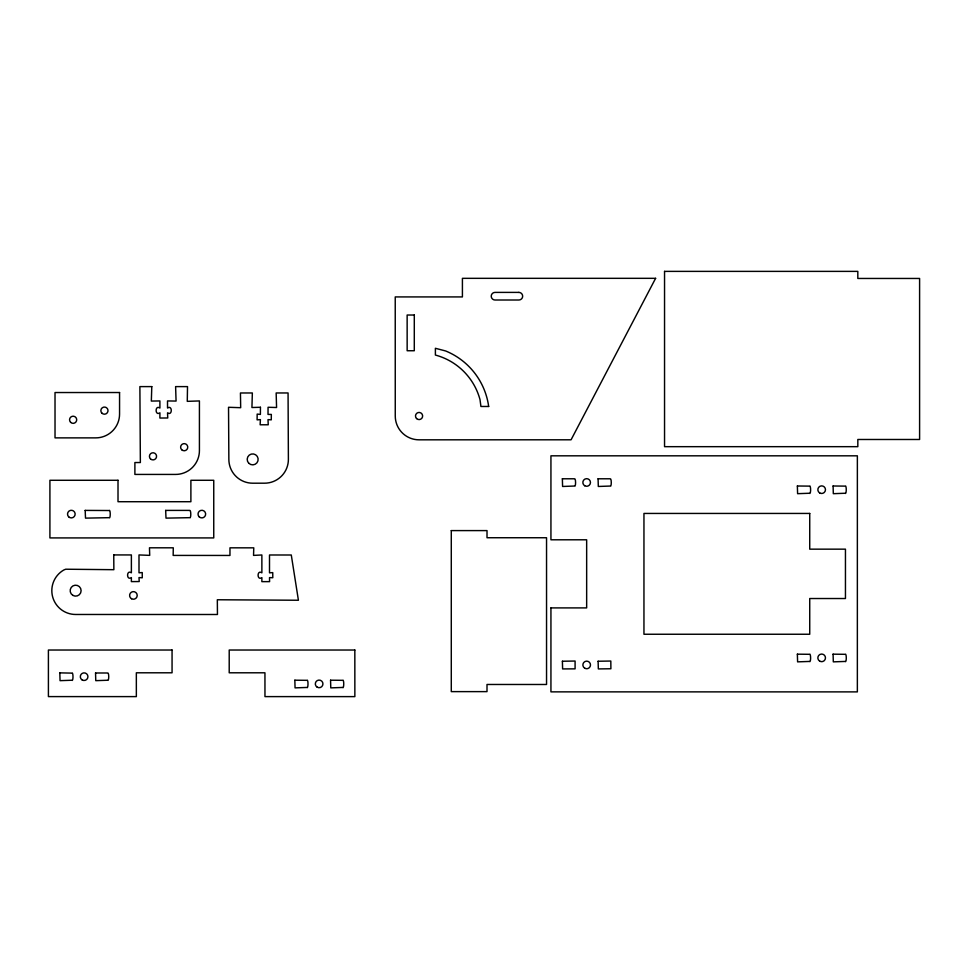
<?xml version="1.0" encoding="UTF-8"?>
<svg xmlns="http://www.w3.org/2000/svg" width="968" height="968" viewBox="0 0 968 968"><rect width="100%" height="100%" fill="white"/><g stroke="black" fill="none" stroke-linecap="round" stroke-linejoin="round"><path stroke-width="1.45" d="M113.752 554.93L113.861 569.692L65.703 569.22L63.743 570.031A23.813 23.813 0 0 0 75.637 614.474L217.449 614.499L217.328 599.761L298.41 600.245L291.283 555.003L269.503 554.991L269.503 572.838L272.746 572.608L272.794 577.727L269.503 577.606L269.6 581.635L261.856 581.647L261.88 577.606C256.847 581.187 256.822 569.257 261.88 572.838L261.868 554.979L253.543 555.39L253.773 547.84L229.973 547.827L229.96 555.451L173.163 555.414L173.284 547.815L149.471 547.803L149.713 555.366L138.993 554.942L139.005 572.802L142.248 572.56L142.248 577.799L139.005 577.569L139.21 581.55L131.358 581.611L131.382 577.557C126.348 581.175 126.312 569.196 131.382 572.802L131.382 554.942L113.752 554.93M151.794 386.607L151.335 401.067L159.889 400.934L159.914 408.048C154.88 404.503 154.856 416.361 159.914 412.804L159.889 418.043L167.742 417.982L167.537 412.804C172.546 416.337 172.473 404.515 167.537 408.048L167.512 400.934L176.067 401.067L175.607 386.607L187.514 386.607L187.272 401.345L199.42 400.934L199.42 450.616A23.813 23.813 0 0 1 175.607 474.429L134.891 474.429L134.891 462.535L140.36 462.535L139.888 386.607L151.794 386.607M451.282 530.597L451.282 691.624L487.001 691.624L487.001 684.473L546.545 684.485L546.545 537.748L487.013 537.736L487.013 530.597L451.282 530.597M550.937 607.904L550.937 691.866L857.358 691.89L857.37 455.819L550.937 455.819L550.937 539.793L586.656 539.793L586.656 607.904L550.937 607.904M664.544 271.379L664.544 446.671L857.83 446.671L857.83 439.484L919.6 439.484L919.6 278.457L857.817 278.457L857.817 271.379L664.544 271.379M260.44 407.274L260.392 414.425L257.173 414.086L257.101 419.846L260.404 419.616L260.138 424.783L268.233 424.783L268.015 419.616L271.27 419.846L271.33 414.425L268.015 414.425L268.063 407.274L276.57 407.516L276.158 392.972L288.065 392.96L288.391 459.376A23.813 23.813 0 0 1 264.579 483.189L252.672 483.201A23.813 23.813 0 0 1 228.859 459.389L228.533 407.286L240.681 407.697L240.439 392.984L252.346 392.972L251.934 407.516L260.44 407.274M59.822 672.99L60.052 680.661L71.717 680.25C73.471 682.355 73.374 671.005 71.717 673.111L59.871 672.869M85.172 510.402L85.511 518.134L108.96 517.674C110.715 519.768 110.618 508.466 108.96 510.523L85.172 510.402M95.542 672.99L95.772 680.661L107.436 680.25C109.142 682.271 109.215 671.502 107.46 672.99L95.542 672.99M165.661 510.402L166 518.134L189.462 517.674C191.253 519.755 191.228 508.89 189.474 510.402L165.661 510.402M294.841 680.201L295.058 687.873L306.723 687.462C308.393 689.652 308.477 678.229 306.723 680.322L294.841 680.201M330.56 680.201L330.778 687.873L342.442 687.462C344.148 689.748 344.209 678.229 342.442 680.322L330.56 680.201M562.36 478.785L562.589 486.468L574.254 486.045C576.045 488.138 576.02 477.272 574.266 478.785L562.36 478.785M562.396 661.241L562.614 668.924L575.089 668.852L575.089 661.035L562.396 661.241M598.079 478.785L598.309 486.468L609.973 486.057C611.728 488.138 611.716 477.321 609.985 478.785L598.079 478.785M598.115 661.241L598.333 668.924L610.893 668.755L610.82 661.035L598.115 661.241M797.366 485.996L797.596 493.68L809.26 493.256C811.124 495.386 811.015 484.048 809.26 486.118L797.366 485.996M797.366 654.174L797.596 661.858L809.26 661.446C811.124 663.576 811.002 652.226 809.26 654.295L797.366 654.174M833.097 485.996L833.315 493.68L844.979 493.256C846.661 495.434 846.71 484.048 844.979 486.118L833.097 485.996M833.085 654.174L833.315 661.858L844.979 661.446C846.758 663.697 846.697 652.226 844.979 654.308L833.085 654.174M655.614 278.324L571.072 439.799L419.071 439.823A23.813 23.813 0 0 1 395.259 416.01L395.234 296.922L462.414 296.922L462.414 278.336L655.614 278.324M518.848 292.397L495.035 292.397A3.811 3.811 0 0 0 491.236 296.196A3.811 3.811 0 0 0 495.035 300.007L518.848 300.007A3.811 3.811 0 0 0 522.659 296.196A3.811 3.811 0 0 0 518.848 292.397M414.292 315.024L407.141 315.024L407.153 350.743L414.292 350.743L414.292 315.024M119.56 392.524L55.019 392.536L55.031 437.875L95.747 437.875A23.813 23.813 0 0 0 119.56 414.05L119.56 392.524M488.671 406.475L480.927 406.475L480.019 399.663A63.101 63.101 0 0 0 435.394 355.05L435.394 348.286L445.619 350.961A70.253 70.253 0 0 1 488.671 406.475M118.011 480.285L49.913 480.285L49.913 537.918L213.746 537.918L213.746 480.285L190.89 480.285L190.89 501.714L118.011 501.714L118.011 480.285M809.732 513.439L643.95 513.439L643.95 634.246L809.732 634.246L809.732 598.526L845.451 598.526L845.451 549.159L809.732 549.159L809.732 513.439M172.062 650.024L48.4 650.024L48.412 696.597L136.355 696.609L136.343 672.796L172.062 672.796L172.062 650.024M354.832 650.024L229.21 650.024L229.21 672.796L264.942 672.796L264.966 696.609L354.857 696.621L354.832 650.024M584.684 485.73A3.811 3.811 0 0 0 590.468 482.548A3.811 3.811 0 0 0 584.817 479.136A3.811 3.811 0 0 0 584.684 485.73M819.69 492.942A3.811 3.811 0 0 0 825.474 489.76A3.811 3.811 0 0 0 819.823 486.347A3.811 3.811 0 0 0 819.69 492.942M584.708 668.198A3.811 3.811 0 0 0 590.492 665.016A3.811 3.811 0 0 0 584.841 661.604A3.811 3.811 0 0 0 584.708 668.198M819.69 661.132A3.811 3.811 0 0 0 825.474 657.95A3.811 3.811 0 0 0 819.823 654.525A3.811 3.811 0 0 0 819.69 661.132M416.542 418.539A3.57 3.57 0 0 0 422.52 416.93A3.57 3.57 0 0 0 418.152 412.562A3.57 3.57 0 0 0 416.542 418.539M248.8 463.261A5.481 5.481 0 0 0 257.96 460.804A5.481 5.481 0 0 0 251.244 454.089A5.481 5.481 0 0 0 248.8 463.261M199.142 516.791A3.811 3.811 0 0 0 205.518 515.085A3.811 3.811 0 0 0 200.848 510.414A3.811 3.811 0 0 0 199.142 516.791M68.643 516.791A3.811 3.811 0 0 0 75.02 515.085A3.811 3.811 0 0 0 70.349 510.414A3.811 3.811 0 0 0 68.643 516.791M317.153 687.147A3.811 3.811 0 0 0 322.937 683.965A3.811 3.811 0 0 0 317.286 680.552A3.811 3.811 0 0 0 317.153 687.147M82.147 679.935A3.811 3.811 0 0 0 87.931 676.753A3.811 3.811 0 0 0 82.28 673.341A3.811 3.811 0 0 0 82.147 679.935M72.903 595.405A5.481 5.481 0 0 0 81.118 590.661A5.481 5.481 0 0 0 72.903 585.918A5.481 5.481 0 0 0 72.903 595.405M131.503 598.732A3.811 3.811 0 0 0 137.214 595.429A3.811 3.811 0 0 0 131.503 592.126A3.811 3.811 0 0 0 131.503 598.732M181.669 449.721A3.57 3.57 0 0 0 187.635 448.124A3.57 3.57 0 0 0 183.267 443.743A3.57 3.57 0 0 0 181.669 449.721M150.463 458.856A3.57 3.57 0 0 0 156.441 457.259A3.57 3.57 0 0 0 152.061 452.891A3.57 3.57 0 0 0 150.463 458.856M101.906 413.154A3.57 3.57 0 0 0 107.884 411.557A3.57 3.57 0 0 0 103.503 407.177A3.57 3.57 0 0 0 101.906 413.154M70.603 422.302A3.57 3.57 0 0 0 76.581 420.705A3.57 3.57 0 0 0 72.201 416.325A3.57 3.57 0 0 0 70.603 422.302"/></g></svg>
